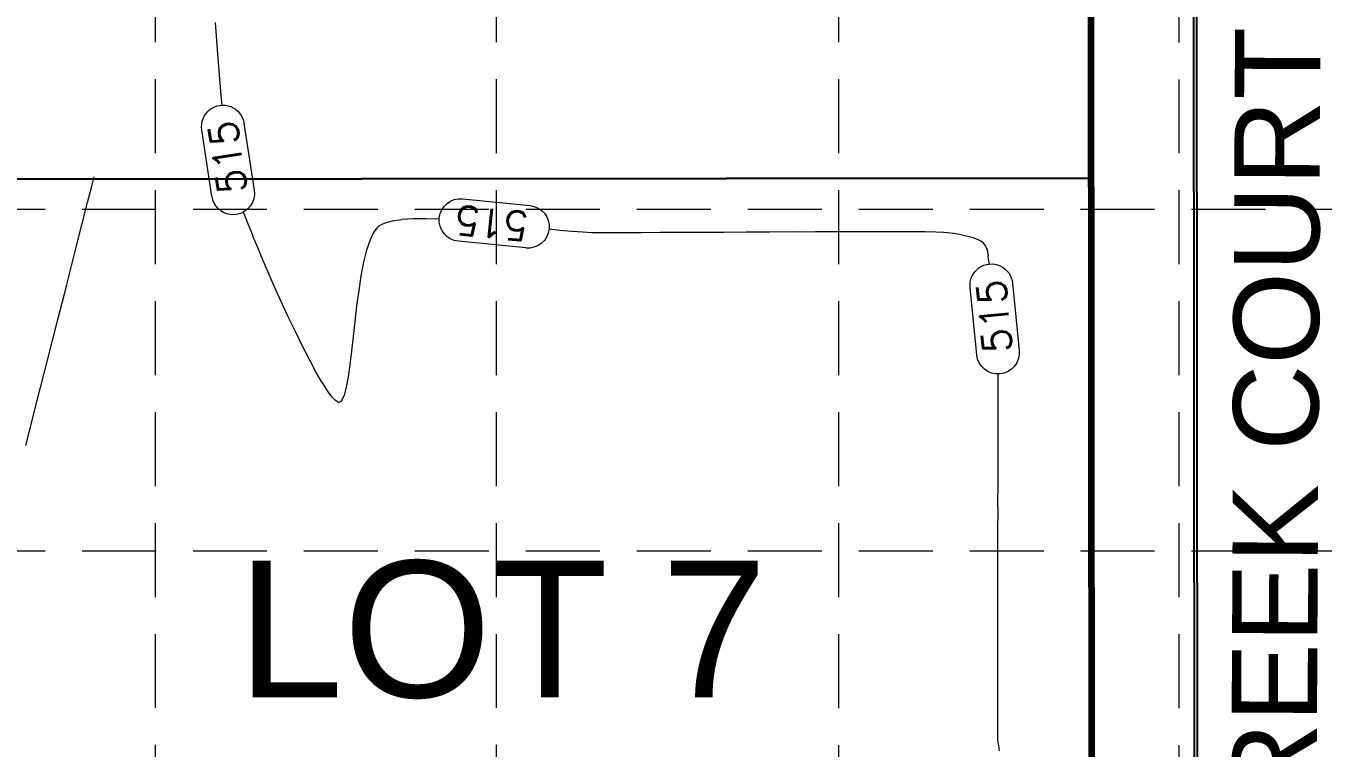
# Model space of a CAD drawing. Header units: feet. Extents: x -406 to 2003, y 7035 to 10885.
# Drawn here: x 115.5 to 343.5, y 9105.6 to 9232.5 of the extents above; entities that cross this region are included whole.
import ezdxf

# ---------------------------------------------------------------- set-up
doc = ezdxf.new("R2010")
doc.units = ezdxf.units.FT
doc.header["$LTSCALE"] = 40
doc.header["$MEASUREMENT"] = 0
doc.linetypes.add('HIDDEN', pattern=[0.375, 0.25, -0.125])
for name, color, linetype, lineweight in [('1 PROPOSED CONTOURS', 35, 'Continuous', 0), ('LOT NUMBERS', 3, 'Continuous', 35), ('right of way', 3, 'Continuous', 40), ('SILT FENCE', 200, 'Continuous', 100)]:
    doc.layers.add(name, color=color, linetype=linetype, lineweight=lineweight)
for name, color, linetype in [('GRID', 254, 'HIDDEN'), ('lots', 4, 'Continuous'), ('PLAN TEXT', 2, 'Continuous'), ('polys', 7, 'Continuous'), ('proposed pavement', 4, 'Continuous')]:
    doc.layers.add(name, color=color, linetype=linetype)
doc.styles.get("Standard").update_dxf_attribs({"font": 'ARIAL.TTF'})

msp = doc.modelspace()

# ---------------------------------------------------------------- linework, layer by layer
at = {"layer": '1 PROPOSED CONTOURS', "color": 35, "elevation": 515}
for points in [[(149.18, 9228.36), (148.82, 9233.11)], [(149.53, 9223.86), (149.18, 9228.36)], [(149.88, 9219.67), (149.53, 9223.86)], [(183.6, 9198.57), (181.6, 9198.44)], [(188.15, 9198.54), (185.84, 9198.6)], [(177.33, 9197.1), (177, 9196.74)], [(177.67, 9197.36), (177.5, 9197.24)], [(209.33, 9196.56), (207.47, 9196.75)], [(215, 9196.15), (213.39, 9196.22)], [(216.45, 9196.14), (215, 9196.15)], [(218.43, 9196.13), (216.45, 9196.14)], [(220.88, 9196.14), (218.43, 9196.13)], [(226.95, 9196.16), (223.74, 9196.14)], [(230.46, 9196.17), (226.95, 9196.16)], [(254.26, 9196.29), (250.26, 9196.27)], [(258.14, 9196.3), (254.26, 9196.29)], [(261.83, 9196.31), (258.14, 9196.3)], [(265.28, 9196.31), (261.83, 9196.31)], [(268.42, 9196.31), (265.28, 9196.31)], [(271.2, 9196.3), (268.42, 9196.31)], [(275.43, 9196.25), (273.56, 9196.28)], [(277.5, 9196.15), (276.77, 9196.2)], [(280.53, 9195.62), (279.57, 9195.81)], [(281.4, 9195.41), (280.53, 9195.62)], [(283.43, 9194.6), (282.87, 9194.9)], [(174.86, 9190.96), (174.4, 9188.56)], [(284.83, 9190.64), (284.79, 9190.89)], [(161.57, 9181.49), (160.27, 9184.29)], [(173.02, 9177.89), (172.73, 9175.31)], [(166.49, 9171.71), (165.34, 9173.84)], [(286.37, 9170.72), (286.37, 9171.31)], [(172.13, 9170.79), (171.8, 9169)], [(170.54, 9166.33), (170.45, 9166.34)], [(171.43, 9167.6), (171.1, 9166.83)], [(286.34, 9133.77), (286.34, 9138.46)], [(286.33, 9129.2), (286.34, 9133.77)], [(286.32, 9117.08), (286.32, 9120.77)], [(286.35, 9107.1), (286.34, 9107.69)], [(286.47, 9106.02), (286.41, 9106.5)], [(286.64, 9105.1), (286.55, 9105.58)]]:
    msp.add_lwpolyline(points, dxfattribs=at)
at = {"layer": '1 PROPOSED CONTOURS', "color": 35, "extrusion": (0.995854, 0.090963, 0), "elevation": 987.91}
msp.add_lwpolyline([(9166.7, 515), (9167.82, 515)], dxfattribs=at)
at = {"layer": '1 PROPOSED CONTOURS', "color": 35, "linetype": 'Continuous', "extrusion": (0.988599, 0.150571, 0)}
for points, elevation in [([(9075.25, 515), (9087.15, 515)], 1532.15), ([(9087.15, 515), (9075.25, 515)], 1539.65)]:
    msp.add_lwpolyline(points, dxfattribs=dict(at, elevation=elevation))
at = {"layer": '1 PROPOSED CONTOURS', "color": 35, "extrusion": (0.969418, -0.245415, 0), "elevation": -2135.68}
msp.add_lwpolyline([(8954, 520), (8955.7, 520)], dxfattribs=at)
at = {"layer": '1 PROPOSED CONTOURS', "color": 35, "extrusion": (0.969261, -0.246036, 0), "elevation": -2141.42}
msp.add_lwpolyline([(8949.69, 520), (8952.63, 520)], dxfattribs=at)
at = {"layer": '1 PROPOSED CONTOURS', "color": 35, "extrusion": (0.969213, -0.246225, 0), "elevation": -2143.16}
msp.add_lwpolyline([(8945.24, 520), (8949.28, 520)], dxfattribs=at)
at = {"layer": '1 PROPOSED CONTOURS', "color": 35, "linetype": 'Continuous', "elevation": 515}
for points in [[(192.27, 9202.12), (204.12, 9200.93)], [(203.37, 9193.46), (191.52, 9194.65)]]:
    msp.add_lwpolyline(points, dxfattribs=at)
at = {"layer": '1 PROPOSED CONTOURS', "color": 35, "extrusion": (0.932533, 0.361086, 0), "elevation": 3465.27}
msp.add_lwpolyline([(8521.77, 515), (8523.56, 515)], dxfattribs=at)
at = {"layer": '1 PROPOSED CONTOURS', "color": 35, "extrusion": (0.147809, -0.989016, 0), "elevation": -9070.56}
msp.add_lwpolyline([(1539.22, 515), (1537.49, 515)], dxfattribs=at)
at = {"layer": '1 PROPOSED CONTOURS', "color": 35, "extrusion": (0.012245, -0.999925, 0), "elevation": -9195.63}
msp.add_lwpolyline([(298.46, 515), (296.22, 515)], dxfattribs=at)
at = {"layer": '1 PROPOSED CONTOURS', "color": 35, "extrusion": (0.969198, -0.246282, 0), "elevation": -2143.68}
msp.add_lwpolyline([(8940.1, 520), (8945.11, 520)], dxfattribs=at)
at = {"layer": '1 PROPOSED CONTOURS', "color": 35, "extrusion": (0.927818, 0.373033, 0), "elevation": 3574.44}
msp.add_lwpolyline([(8473.79, 515), (8476.56, 515)], dxfattribs=at)
at = {"layer": '1 PROPOSED CONTOURS', "color": 35, "extrusion": (0.903335, -0.428936, 0), "elevation": -3785.04}
msp.add_lwpolyline([(8382.86, 515), (8381.57, 515)], dxfattribs=at)
at = {"layer": '1 PROPOSED CONTOURS', "color": 35, "extrusion": (0.830232, -0.557418, 0), "elevation": -4979.47}
msp.add_lwpolyline([(7734.1, 515), (7733.28, 515)], dxfattribs=at)
at = {"layer": '1 PROPOSED CONTOURS', "color": 35, "extrusion": (0.648245, -0.761432, 0), "elevation": -6888.01}
msp.add_lwpolyline([(6097.22, 515), (6097, 515)], dxfattribs=at)
at = {"layer": '1 PROPOSED CONTOURS', "color": 35, "extrusion": (-0.50028, 0.865864, 0), "elevation": 7874.78}
msp.add_lwpolyline([(-4755.54, 515), (-4755.09, 515)], dxfattribs=at)
at = {"layer": '1 PROPOSED CONTOURS', "color": 35, "extrusion": (0.38235, -0.924018, 0), "elevation": -8430.65}
msp.add_lwpolyline([(3681.98, 515), (3681.23, 515)], dxfattribs=at)
at = {"layer": '1 PROPOSED CONTOURS', "color": 35, "extrusion": (-0.257699, 0.966225, 0), "elevation": 8841.16}
msp.add_lwpolyline([(-2544.17, 515), (-2543, 515)], dxfattribs=at)
at = {"layer": '1 PROPOSED CONTOURS', "color": 35, "extrusion": (0.092766, 0.995688, 0), "elevation": 9176.32}
msp.add_lwpolyline([(642.54, 515), (644.7, 515)], dxfattribs=at)
at = {"layer": '1 PROPOSED CONTOURS', "color": 35, "extrusion": (0.073435, 0.9973, 0), "elevation": 9187.06}
msp.add_lwpolyline([(462.51, 515), (464.42, 515)], dxfattribs=at)
at = {"layer": '1 PROPOSED CONTOURS', "color": 35, "extrusion": (0.002744, -0.999996, 0), "elevation": -9195.5}
msp.add_lwpolyline([(248.98, 515), (246.12, 515)], dxfattribs=at)
at = {"layer": '1 PROPOSED CONTOURS', "color": 35, "extrusion": (0.005073, -0.999987, 0), "elevation": -9194.89}
msp.add_lwpolyline([(280.84, 515), (277.11, 515)], dxfattribs=at)
at = {"layer": '1 PROPOSED CONTOURS', "color": 35, "extrusion": (-0.005261, 0.999986, 0), "elevation": 9194.83}
msp.add_lwpolyline([(-286.48, 515), (-282.57, 515)], dxfattribs=at)
at = {"layer": '1 PROPOSED CONTOURS', "color": 35, "extrusion": (-0.005253, 0.999986, 0), "elevation": 9194.83}
msp.add_lwpolyline([(-290.42, 515), (-286.4, 515)], dxfattribs=at)
at = {"layer": '1 PROPOSED CONTOURS', "color": 35, "extrusion": (0.005066, -0.999987, 0), "elevation": -9194.89}
msp.add_lwpolyline([(292.77, 515), (288.7, 515)], dxfattribs=at)
at = {"layer": '1 PROPOSED CONTOURS', "color": 35, "extrusion": (0.004698, -0.999989, 0), "elevation": -9195}
msp.add_lwpolyline([(293.46, 515), (289.39, 515)], dxfattribs=at)
at = {"layer": '1 PROPOSED CONTOURS', "color": 35, "extrusion": (0.008852, 0.999961, 0), "elevation": 9198.34}
msp.add_lwpolyline([(-192.14, 515), (-189.78, 515)], dxfattribs=at)
at = {"layer": '1 PROPOSED CONTOURS', "color": 35, "extrusion": (0.031255, 0.999511, 0), "elevation": 9200.36}
msp.add_lwpolyline([(10.79, 515), (12.13, 515)], dxfattribs=at)
at = {"layer": '1 PROPOSED CONTOURS', "color": 35, "extrusion": (0.15098, 0.988537, 0), "elevation": 9132.63}
msp.add_lwpolyline([(1113.04, 515), (1114.12, 515)], dxfattribs=at)
at = {"layer": '1 PROPOSED CONTOURS', "color": 35, "extrusion": (0.169544, 0.985523, 0), "elevation": 9110.08}
msp.add_lwpolyline([(1283.57, 515), (1284.6, 515)], dxfattribs=at)
at = {"layer": '1 PROPOSED CONTOURS', "color": 35, "extrusion": (0.923672, 0.383185, 0), "elevation": 3667.14}
msp.add_lwpolyline([(8431.16, 515), (8434.09, 515)], dxfattribs=at)
at = {"layer": '1 PROPOSED CONTOURS', "color": 35, "extrusion": (0.948073, -0.318053, 0), "elevation": -2757.61}
msp.add_lwpolyline([(8773.42, 515), (8771.51, 515)], dxfattribs=at)
at = {"layer": '1 PROPOSED CONTOURS', "color": 35, "extrusion": (0.290475, 0.956882, 0), "elevation": 8880.67}
msp.add_lwpolyline([(2400.95, 515), (2401.77, 515)], dxfattribs=at)
at = {"layer": '1 PROPOSED CONTOURS', "color": 35, "extrusion": (0.367278, 0.930111, 0), "elevation": 8656.17}
msp.add_lwpolyline([(3113.99, 515), (3114.72, 515)], dxfattribs=at)
at = {"layer": '1 PROPOSED CONTOURS', "color": 35, "extrusion": (0.625012, 0.780615, 0), "elevation": 7354.59}
msp.add_lwpolyline([(5524.94, 515), (5525.49, 515)], dxfattribs=at)
at = {"layer": '1 PROPOSED CONTOURS', "color": 35, "extrusion": (0.795476, 0.605985, 0), "elevation": 5797.38}
msp.add_lwpolyline([(7141.17, 515), (7141.8, 515)], dxfattribs=at)
at = {"layer": '1 PROPOSED CONTOURS', "color": 35, "extrusion": (0.918435, 0.395573, 0), "elevation": 3897.85}
msp.add_lwpolyline([(8330.84, 515), (8331.42, 515)], dxfattribs=at)
at = {"layer": '1 PROPOSED CONTOURS', "color": 35, "extrusion": (0.9692, -0.246276, 0), "elevation": -2143.63}
msp.add_lwpolyline([(8934.27, 520), (8940.12, 520)], dxfattribs=at)
at = {"layer": '1 PROPOSED CONTOURS', "color": 35, "extrusion": (0.919811, 0.392362, 0), "elevation": 3750.9}
msp.add_lwpolyline([(8391.17, 515), (8394.23, 515)], dxfattribs=at)
at = {"layer": '1 PROPOSED CONTOURS', "color": 35, "extrusion": (0.970977, -0.239172, 0), "elevation": -2028.43}
msp.add_lwpolyline([(8968.24, 515), (8966.03, 515)], dxfattribs=at)
at = {"layer": '1 PROPOSED CONTOURS', "color": 35, "extrusion": (0.976383, 0.216048, 0), "elevation": 2263.93}
msp.add_lwpolyline([(8914.06, 515), (8914.64, 515)], dxfattribs=at)
at = {"layer": '1 PROPOSED CONTOURS', "color": 35, "extrusion": (0.994054, 0.108888, 0), "elevation": 1283.87}
msp.add_lwpolyline([(9106.42, 515), (9107.01, 515)], dxfattribs=at)
at = {"layer": '1 PROPOSED CONTOURS', "color": 35, "extrusion": (0.996631, 0.082016, 0), "elevation": 1037.59}
msp.add_lwpolyline([(9137.17, 515), (9137.76, 515)], dxfattribs=at)
at = {"layer": '1 PROPOSED CONTOURS', "color": 35, "extrusion": (0.991165, 0.132636, 0), "elevation": 1501.31}
msp.add_lwpolyline([(9071.91, 515), (9072.51, 515)], dxfattribs=at)
at = {"layer": '1 PROPOSED CONTOURS', "color": 35, "extrusion": (0.916018, 0.401136, 0), "elevation": 3830.94}
msp.add_lwpolyline([(8351.82, 515), (8354.94, 515)], dxfattribs=at)
at = {"layer": '1 PROPOSED CONTOURS', "color": 35, "extrusion": (0.969211, -0.246231, 0), "elevation": -2143.21}
msp.add_lwpolyline([(8927.81, 520), (8934.37, 520)], dxfattribs=at)
at = {"layer": '1 PROPOSED CONTOURS', "color": 35, "extrusion": (0.9121, 0.409967, 0), "elevation": 3911.44}
msp.add_lwpolyline([(8311.29, 515), (8314.42, 515)], dxfattribs=at)
at = {"layer": '1 PROPOSED CONTOURS', "color": 35, "extrusion": (0.988074, -0.153982, 0), "elevation": -1242.55}
msp.add_lwpolyline([(9105.83, 515), (9103.22, 515)], dxfattribs=at)
at = {"layer": '1 PROPOSED CONTOURS', "color": 35, "linetype": 'Continuous', "extrusion": (0.995238, 0.097479, 0)}
for points, elevation in [([(9115.36, 515), (9103.45, 515)], 1183.1), ([(9103.45, 515), (9115.36, 515)], 1175.6)]:
    msp.add_lwpolyline(points, dxfattribs=dict(at, elevation=elevation))
at = {"layer": '1 PROPOSED CONTOURS', "color": 35, "extrusion": (-0.991306, 0.131579, 0), "elevation": 1036.2}
msp.add_lwpolyline([(-9129.01, 515), (-9126.3, 515)], dxfattribs=at)
at = {"layer": '1 PROPOSED CONTOURS', "color": 35, "extrusion": (0.993026, -0.117893, 0), "elevation": -910.22}
msp.add_lwpolyline([(9139.72, 515), (9136.98, 515)], dxfattribs=at)
at = {"layer": '1 PROPOSED CONTOURS', "color": 35, "extrusion": (-0.96923, 0.246156, 0), "elevation": 2142.52}
msp.add_lwpolyline([(-8920.85, 520), (-8927.98, 520)], dxfattribs=at)
at = {"layer": '1 PROPOSED CONTOURS', "color": 35, "extrusion": (0.903018, 0.429603, 0), "elevation": 4090.3}
msp.add_lwpolyline([(8218.63, 515), (8221.64, 515)], dxfattribs=at)
at = {"layer": '1 PROPOSED CONTOURS', "color": 35, "extrusion": (-0.993754, 0.11159, 0), "elevation": 852.22}
msp.add_lwpolyline([(-9142.57, 515), (-9139.87, 515)], dxfattribs=at)
at = {"layer": '1 PROPOSED CONTOURS', "color": 35, "extrusion": (0.897245, 0.441534, 0), "elevation": 4198.87}
msp.add_lwpolyline([(8160.84, 515), (8163.7, 515)], dxfattribs=at)
at = {"layer": '1 PROPOSED CONTOURS', "color": 35, "extrusion": (0.88998, 0.455999, 0), "elevation": 4330.41}
msp.add_lwpolyline([(8089.14, 515), (8091.81, 515)], dxfattribs=at)
at = {"layer": '1 PROPOSED CONTOURS', "color": 35, "extrusion": (-0.969256, 0.246054, 0), "elevation": 2141.59}
msp.add_lwpolyline([(-8913.5, 520), (-8921.07, 520)], dxfattribs=at)
at = {"layer": '1 PROPOSED CONTOURS', "color": 35, "extrusion": (-0.992563, 0.121736, 0), "elevation": 945.52}
msp.add_lwpolyline([(-9128.1, 515), (-9125.69, 515)], dxfattribs=at)
at = {"layer": '1 PROPOSED CONTOURS', "color": 35, "extrusion": (0.866343, 0.49945, 0), "elevation": 4725.04}
msp.add_lwpolyline([(7860.56, 515), (7862.69, 515)], dxfattribs=at)
at = {"layer": '1 PROPOSED CONTOURS', "color": 35, "extrusion": (0.989826, -0.142282, 0), "elevation": -1134.46}
msp.add_lwpolyline([(9104.13, 515), (9101.98, 515)], dxfattribs=at)
at = {"layer": '1 PROPOSED CONTOURS', "color": 35, "extrusion": (0.844261, 0.535932, 0), "elevation": 5055.88}
msp.add_lwpolyline([(7650.18, 515), (7651.96, 515)], dxfattribs=at)
at = {"layer": '1 PROPOSED CONTOURS', "color": 35, "extrusion": (0.966845, -0.255364, 0), "elevation": -2175.32}
msp.add_lwpolyline([(8908.87, 515), (8907.43, 515)], dxfattribs=at)
at = {"layer": '1 PROPOSED CONTOURS', "color": 35, "extrusion": (-1, -0.000590718, 0), "elevation": -291.79}
msp.add_lwpolyline([(-9167.8, 515), (-9170.54, 515)], dxfattribs=at)
at = {"layer": '1 PROPOSED CONTOURS', "color": 35, "extrusion": (0.969289, -0.245925, 0), "elevation": -2140.4}
msp.add_lwpolyline([(8905.9, 520), (8913.78, 520)], dxfattribs=at)
at = {"layer": '1 PROPOSED CONTOURS', "color": 35, "extrusion": (0.803823, 0.594868, 0), "elevation": 5589.41}
msp.add_lwpolyline([(7268.1, 515), (7269.5, 515)], dxfattribs=at)
at = {"layer": '1 PROPOSED CONTOURS', "color": 35, "extrusion": (0.724236, 0.689552, 0), "elevation": 6443.92}
msp.add_lwpolyline([(6521.66, 515), (6522.48, 515)], dxfattribs=at)
at = {"layer": '1 PROPOSED CONTOURS', "color": 35, "extrusion": (0.569928, 0.821695, 0), "elevation": 7629.01}
msp.add_lwpolyline([(5084.29, 515), (5084.72, 515)], dxfattribs=at)
at = {"layer": '1 PROPOSED CONTOURS', "color": 35, "extrusion": (0.302418, 0.953175, 0), "elevation": 8788.67}
msp.add_lwpolyline([(2609.59, 515), (2609.8, 515)], dxfattribs=at)
at = {"layer": '1 PROPOSED CONTOURS', "color": 35, "extrusion": (-0.231856, 0.97275, 0), "elevation": 8877.01}
msp.add_lwpolyline([(-2291.27, 515), (-2291.16, 515)], dxfattribs=at)
at = {"layer": '1 PROPOSED CONTOURS', "color": 35, "extrusion": (0.530993, -0.847376, 0), "elevation": -7676.74}
msp.add_lwpolyline([(5012.1, 515), (5011.87, 515)], dxfattribs=at)
at = {"layer": '1 PROPOSED CONTOURS', "color": 35, "extrusion": (0.795572, -0.605859, 0), "elevation": -5417.68}
msp.add_lwpolyline([(7396.54, 515), (7396.09, 515)], dxfattribs=at)
at = {"layer": '1 PROPOSED CONTOURS', "color": 35, "extrusion": (-1, 0.00014457, 0), "elevation": -285.05}
msp.add_lwpolyline([(-9164.73, 515), (-9168.01, 515)], dxfattribs=at)
at = {"layer": '1 PROPOSED CONTOURS', "color": 35, "extrusion": (-1, 0.000600755, 0), "elevation": -280.86}
msp.add_lwpolyline([(-9161.14, 515), (-9164.86, 515)], dxfattribs=at)
at = {"layer": '1 PROPOSED CONTOURS', "color": 35, "extrusion": (1, -0.000897385, 0), "elevation": 278.15}
msp.add_lwpolyline([(9157.12, 515), (9161.22, 515)], dxfattribs=at)
at = {"layer": '1 PROPOSED CONTOURS', "color": 35, "extrusion": (0.999999, -0.001091, 0), "elevation": 276.37}
msp.add_lwpolyline([(9152.8, 515), (9157.18, 515)], dxfattribs=at)
at = {"layer": '1 PROPOSED CONTOURS', "color": 35, "extrusion": (-0.999999, 0.001212, 0), "elevation": -275.26}
msp.add_lwpolyline([(-9148.25, 515), (-9152.83, 515)], dxfattribs=at)
at = {"layer": '1 PROPOSED CONTOURS', "color": 35, "extrusion": (0.999999, -0.001276, 0), "elevation": 274.68}
msp.add_lwpolyline([(9143.56, 515), (9148.27, 515)], dxfattribs=at)
at = {"layer": '1 PROPOSED CONTOURS', "color": 35, "extrusion": (-0.999999, 0.00129, 0), "elevation": -274.55}
msp.add_lwpolyline([(-9138.83, 515), (-9143.57, 515)], dxfattribs=at)
at = {"layer": '1 PROPOSED CONTOURS', "color": 35, "extrusion": (0.999999, -0.001028, 0), "elevation": 276.94}
msp.add_lwpolyline([(9125.13, 515), (9129.49, 515)], dxfattribs=at)
at = {"layer": '1 PROPOSED CONTOURS', "color": 35, "extrusion": (1, -0.000806222, 0), "elevation": 278.97}
msp.add_lwpolyline([(9121, 515), (9125.07, 515)], dxfattribs=at)
at = {"layer": '1 PROPOSED CONTOURS', "color": 35, "extrusion": (1, 3.65594e-05, 0), "elevation": 286.65}
msp.add_lwpolyline([(9113.83, 515), (9117.07, 515)], dxfattribs=at)
at = {"layer": '1 PROPOSED CONTOURS', "color": 35, "extrusion": (1, 0.000856951, 0), "elevation": 294.13}
msp.add_lwpolyline([(9110.89, 515), (9113.59, 515)], dxfattribs=at)
at = {"layer": '1 PROPOSED CONTOURS', "color": 35, "extrusion": (0.999997, 0.002329, 0), "elevation": 307.54}
msp.add_lwpolyline([(9108.37, 515), (9110.45, 515)], dxfattribs=at)
at = {"layer": '1 PROPOSED CONTOURS', "color": 35, "extrusion": (0.999984, 0.0056, 0), "elevation": 337.34}
msp.add_lwpolyline([(9105.94, 515), (9107.32, 515)], dxfattribs=at)
at = {"layer": '1 PROPOSED CONTOURS', "color": 35, "extrusion": (0.995444, 0.095348, 0), "elevation": 1153.39}
msp.add_lwpolyline([(9037.7, 515), (9038.31, 515)], dxfattribs=at)
at = {"layer": '1 PROPOSED CONTOURS', "color": 35, "extrusion": (0.983933, 0.178539, 0), "elevation": 1907.65}
msp.add_lwpolyline([(8908.12, 515), (8908.56, 515)], dxfattribs=at)
at = {"layer": '1 PROPOSED CONTOURS', "color": 35, "linetype": 'Continuous', "extrusion": (0, 0, -1)}
for centre, start, end in [((-150.14, 9214.82, -515), 351.34, 171.34), ((-151.93, 9203.05, -515), 171.34, 351.34), ((-191.9, 9198.38, -515), 275.7401, 95.7401), ((-203.74, 9197.19, -515), 95.7401, 275.7401), ((-285.18, 9186.91, -515), 354.406, 174.406), ((-286.34, 9175.06, -515), 174.406, 354.406)]:
    msp.add_arc(centre, 3.75, start, end, dxfattribs=at)
at = {"layer": 'GRID', "color": 252, "linetype": 'HIDDEN', "lineweight": 0, "ltscale": 1.3}
for p, q in [((138.61, 7338.12), (138, 10819.79)), ((198.2, 7338.12), (198.22, 10819.75)), ((258.44, 7338.11), (258.37, 10819.74)), ((318.13, 7338.1), (318.25, 10819.73)), ((-342.62, 9200.3), (1939.97, 9200.3)), ((-342.62, 9140.23), (1939.97, 9140.23))]:
    msp.add_line(p, q, dxfattribs=at)
at = {"layer": 'lots', "color": 7, "linetype": 'Continuous'}
msp.add_line((302.75, 9205.76), (-209.71, 9205.25), dxfattribs=at)
msp.add_line((302.75, 9205.76), (-209.71, 9205.25), dxfattribs=at)
at = {"layer": 'polys', "color": 7, "linetype": 'Continuous'}
for points in [[(-208.74, 9333.26), (-209.71, 9205.25), (302.75, 9205.76), (302.62, 9333.76)], [(-209.71, 9205.25), (-210.67, 9077.75), (302.87, 9078.26), (302.75, 9205.76)]]:
    msp.add_lwpolyline(points, close=True, dxfattribs=at)
at = {"layer": 'proposed pavement', "color": 7, "linetype": 'Continuous'}
for p, q in [((320.12, 9834.71), (321.65, 8298.24)), ((320.88, 9575.09), (322.15, 8298.24))]:
    msp.add_line(p, q, dxfattribs=at)
at = {"layer": 'right of way', "color": 7, "linetype": 'Continuous'}
msp.add_line((302.12, 9835.76), (303.63, 8317.83), dxfattribs=at)
msp.add_line((302.12, 9835.76), (303.63, 8317.83), dxfattribs=at)
at = {"layer": 'SILT FENCE', "color": 7, "linetype": 'Continuous'}
msp.add_line((303.63, 8317.83), (302.12, 9835.76), dxfattribs=at)

# ---------------------------------------------------------------- texts
at = {"layer": '1 PROPOSED CONTOURS', "color": 35, "linetype": 'Continuous', "char_height": 5, "width": 17.8571, "attachment_point": 1}
for insert, rotation in [((149.46, 9202.67, 515), 98.66), ((203.49, 9194.71, 515), 174.2599), ((283.85, 9174.81, 515), 95.594)]:
    msp.add_mtext('\\Fsimplex.shx;\\W1.0000000000;\\T1.0000000000;\\o\\l515', dxfattribs=dict(at, insert=insert, rotation=rotation))
at = {"layer": 'LOT NUMBERS', "color": 7, "linetype": 'Continuous'}
msp.add_text('LOT 7', height=24, dxfattribs=at).set_placement((152.63, 9114.49))
at = {"layer": 'PLAN TEXT', "color": 7, "linetype": 'Continuous'}
msp.add_text('OAK CREEK COURT', height=15, rotation=89.7197, dxfattribs=at).set_placement((342.02, 9029.7))

doc.saveas('drawing.dxf')
